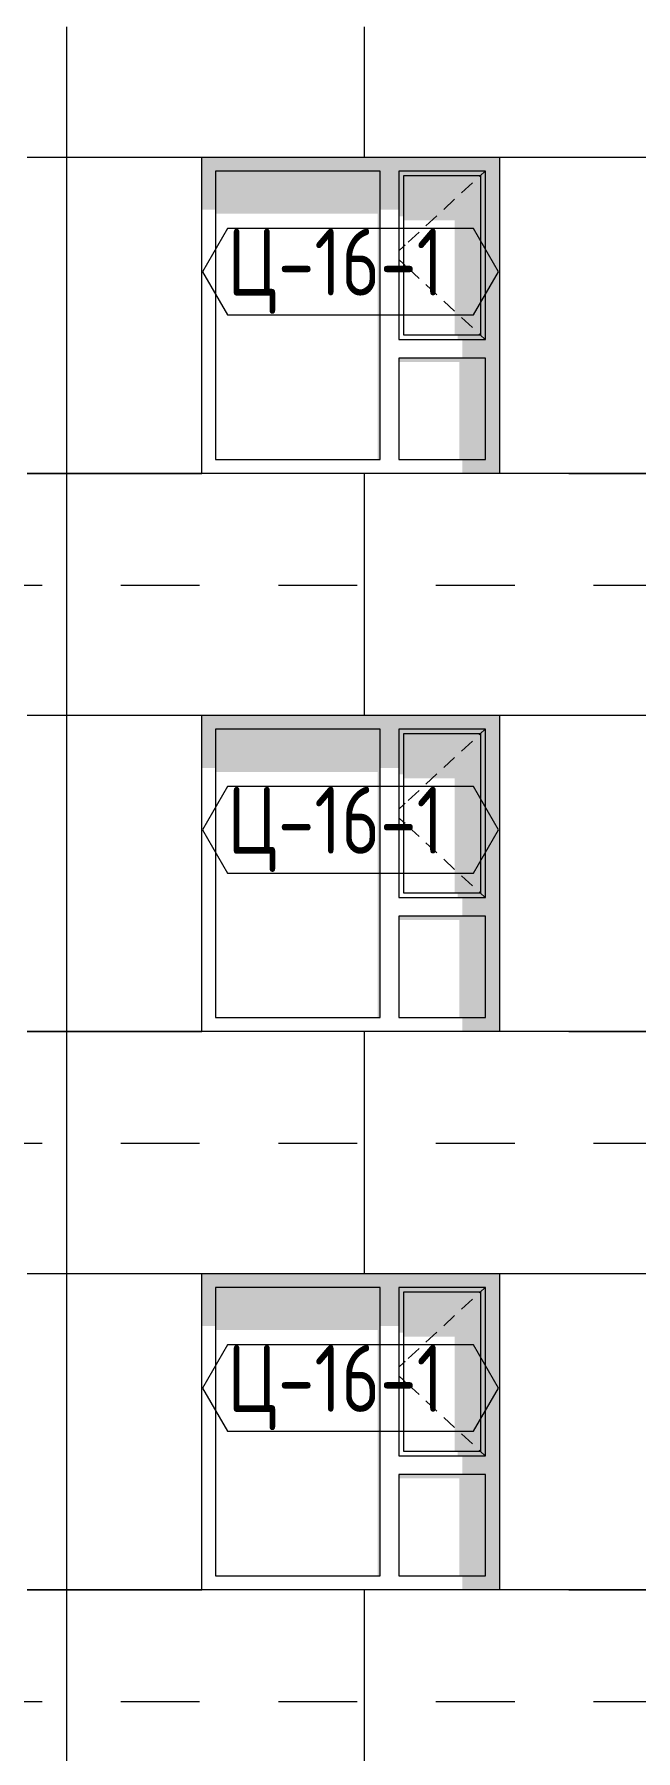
# Model space of a CAD drawing. Header units: millimetres. Extents: x 18162 to 7085488, y 72188 to 247925.
# Drawn here: x 4813140 to 4816372, y 97572 to 106797 of the extents above; entities that cross this region are included whole.
import ezdxf

# ---------------------------------------------------------------- set-up
doc = ezdxf.new("R2010")
doc.units = ezdxf.units.MM
doc.header["$MEASUREMENT"] = 0
doc.linetypes.add('Dashed', pattern=[423.333333, 211.666667, -211.666667])
doc.layers.add('Archicad Windows', color=7, linetype='Continuous')
doc.layers.add('Structural - Bearing', color=7, linetype='Continuous')
doc.styles.add('GENERATED_STYLE_3', font='', dxfattribs={"width": 0.8})
doc.styles.get('GENERATED_STYLE_3').set_extended_font_data('ISOCPEUR MON')

# ---------------------------------------------------------------- blocks, each defined once
blk = doc.blocks.new('*X1780', base_point=(4860813, 82836.7))
at = {"layer": 'Structural - Bearing', "color": 8, "linetype": 'Continuous', "lineweight": 13}
for p, q in [((4813313, 97736.7), (4813313, 95436.7)), ((4814913, 97736.7), (4814913, 97136.7))]:
    blk.add_line(p, q, dxfattribs=at)
blk = doc.blocks.new('*X1791', base_point=(4860813, 82836.7))
at = {"layer": 'Structural - Bearing', "color": 8, "linetype": 'Continuous', "lineweight": 13}
for p, q in [((4813313, 100736.7), (4813313, 98436.7)), ((4814913, 100736.7), (4814913, 100136.7)), ((4813101.9, 100136.7), (4813313, 100136.7)), ((4813313, 100136.7), (4814039.5, 100136.7)), ((4815639.5, 100136.7), (4816013, 100136.7)), ((4816013, 100136.7), (4816513, 100136.7)), ((4813313, 98436.7), (4813101.9, 98436.7)), ((4813101.9, 98436.7), (4813313, 98436.7)), ((4813313, 98436.7), (4814039.5, 98436.7)), ((4813313, 98436.7), (4813313, 97836.7)), ((4814039.5, 98436.7), (4813313, 98436.7)), ((4814913, 98436.7), (4814913, 97836.7)), ((4816013, 98436.7), (4815639.5, 98436.7)), ((4816513, 98436.7), (4816013, 98436.7)), ((4816013, 98436.7), (4816513, 98436.7)), ((4813313, 97836.7), (4813313, 97736.7)), ((4814913, 97836.7), (4814913, 97736.7))]:
    blk.add_line(p, q, dxfattribs=at)
blk = doc.blocks.new('*X1798', base_point=(4860813, 82836.7))
at = {"layer": 'Structural - Bearing', "color": 8, "linetype": 'Continuous', "lineweight": 13}
for p, q in [((4813313, 103736.7), (4813313, 101436.7)), ((4814913, 103736.7), (4814913, 103136.7)), ((4813101.9, 103136.7), (4813313, 103136.7)), ((4813313, 103136.7), (4814039.5, 103136.7)), ((4815639.5, 103136.7), (4816013, 103136.7)), ((4816013, 103136.7), (4816513, 103136.7)), ((4813313, 101436.7), (4813101.9, 101436.7)), ((4813101.9, 101436.7), (4813313, 101436.7)), ((4813313, 101436.7), (4814039.5, 101436.7)), ((4813313, 101436.7), (4813313, 100836.7)), ((4814039.5, 101436.7), (4813313, 101436.7)), ((4814913, 101436.7), (4814913, 100836.7)), ((4816013, 101436.7), (4815639.5, 101436.7)), ((4816513, 101436.7), (4816013, 101436.7)), ((4816013, 101436.7), (4816513, 101436.7)), ((4813313, 100836.7), (4813313, 100736.7)), ((4814913, 100836.7), (4814913, 100736.7))]:
    blk.add_line(p, q, dxfattribs=at)
blk = doc.blocks.new('*X1806', base_point=(4860813, 82836.7))
at = {"layer": 'Structural - Bearing', "color": 8, "linetype": 'Continuous', "lineweight": 13}
for p, q in [((4813313, 106736.7), (4813313, 104436.7)), ((4814913, 106736.7), (4814913, 106136.7)), ((4813101.9, 106136.7), (4813313, 106136.7)), ((4813313, 106136.7), (4814039.5, 106136.7)), ((4815639.5, 106136.7), (4816013, 106136.7)), ((4816013, 106136.7), (4816513, 106136.7)), ((4813313, 104436.7), (4813101.9, 104436.7)), ((4813101.9, 104436.7), (4813313, 104436.7)), ((4813313, 104436.7), (4814039.5, 104436.7)), ((4813313, 104436.7), (4813313, 103836.7)), ((4814039.5, 104436.7), (4813313, 104436.7)), ((4814913, 104436.7), (4814913, 103836.7)), ((4816013, 104436.7), (4815639.5, 104436.7)), ((4816513, 104436.7), (4816013, 104436.7)), ((4816013, 104436.7), (4816513, 104436.7)), ((4813313, 103836.7), (4813313, 103736.7)), ((4814913, 103836.7), (4814913, 103736.7))]:
    blk.add_line(p, q, dxfattribs=at)
blk = doc.blocks.new('*X1815', base_point=(4860813, 82836.7))
at = {"layer": 'Structural - Bearing', "color": 8, "linetype": 'Continuous', "lineweight": 13}
for p, q in [((4813313, 106836.7), (4813313, 106736.7)), ((4814913, 106836.7), (4814913, 106736.7))]:
    blk.add_line(p, q, dxfattribs=at)
blk = doc.blocks.new('Label_11_3', base_point=(4814839.5, 99286.7))
at = {"color": 13, "linetype": 'Continuous', "lineweight": 13, "flags": 128}
blk.add_lwpolyline([(4814044.4, 99520.9), (4814178.5, 99288.7), (4815500.6, 99288.7), (4815634.7, 99520.9), (4815500.6, 99753.2), (4814178.5, 99753.2)], close=True, dxfattribs=at)
at = {"color": 13, "lineweight": 13, "insert": (4814178.5, 99752.5), "char_height": 360, "attachment_point": 1, "style": 'GENERATED_STYLE_3'}
blk.add_mtext('\\A1;{\\pql;\\pt0,253000;\\fISOCPEUR MON|b0|i0|c0|p0;\\W0.800000;Ц-16-1\\fISOCPEUR MON|b0|i0|c0|p0;\\W0.800000;\\A1{\\H.66x;\\S^  ;}\\fISOCPEUR MON|b0|i0|c0|p0;\\W0.800000;\\fISOCPEUR MON|b0|i0|c0|p0;\\W0.800000;\\A1{\\H.66x;\\S^  ;}\\fISOCPEUR MON|b0|i0|c0|p0;\\W0.800000; \\fISOCPEUR MON|b0|i0|c0|p0;\\W0.800000;\\fISOCPEUR MON|b0|i0|c0|p0;\\W0.800000;\\fISOCPEUR MON|b0|i0|c0|p0;\\W0.800000;\\fISOCPEUR MON|b0|i0|c0|p0;\\W0.800000;\\fISOCPEUR MON|b0|i0|c0|p0;\\W0.800000;\\fISOCPEUR MON|b0|i0|c0|p0;\\W0.800000;\\fISOCPEUR MON|b0|i0|c0|p0;\\W0.800000;\\fISOCPEUR MON|b0|i0|c0|p0;\\W0.800000;\\fISOCPEUR MON|b0|i0|c0|p0;\\W0.800000;\\fISOCPEUR MON|b0|i0|c0|p0;\\W0.800000;\\fISOCPEUR MON|b0|i0|c0|p0;\\W0.800000;\\fISOCPEUR MON|b0|i0|c0|p0;\\W0.800000;\\fISOCPEUR MON|b0|i0|c0|p0;\\W0.800000;\\fISOCPEUR MON|b0|i0|c0|p0;\\W0.800000;\\fISOCPEUR MON|b0|i0|c0|p0;\\W0.800000;\\fISOCPEUR MON|b0|i0|c0|p0;\\W0.800000;\\fISOCPEUR MON|b0|i0|c0|p0;\\W0.800000;\\fISOCPEUR MON|b0|i0|c0|p0;\\W0.800000;\\fISOCPEUR MON|b0|i0|c0|p0;\\W0.800000;\\fISOCPEUR MON|b0|i0|c0|p0;\\W0.800000;\\fISOCPEUR MON|b0|i0|c0|p0;\\W0.800000;\\fISOCPEUR MON|b0|i0|c0|p0;\\W0.800000;\\fISOCPEUR MON|b0|i0|c0|p0;\\W0.800000;\\fISOCPEUR MON|b0|i0|c0|p0;\\W0.800000;\\fISOCPEUR MON|b0|i0|c0|p0;\\W0.800000;\\fISOCPEUR MON|b0|i0|c0|p0;\\W0.800000;\\fISOCPEUR MON|b0|i0|c0|p0;\\W0.800000;\\fISOCPEUR MON|b0|i0|c0|p0;\\W0.800000;\\fISOCPEUR MON|b0|i0|c0|p0;\\W0.800000;\\fISOCPEUR MON|b0|i0|c0|p0;\\W0.800000;\\fISOCPEUR MON|b0|i0|c0|p0;\\W0.800000;\\fISOCPEUR MON|b0|i0|c0|p0;\\W0.800000;\\fISOCPEUR MON|b0|i0|c0|p0;\\W0.800000;\\fISOCPEUR MON|b0|i0|c0|p0;\\W0.800000;\\fISOCPEUR MON|b0|i0|c0|p0;\\W0.800000;\\fISOCPEUR MON|b0|i0|c0|p0;\\W0.800000;\\fISOCPEUR MON|b0|i0|c0|p0;\\W0.800000;\\fISOCPEUR MON|b0|i0|c0|p0;\\W0.800000;\\fISOCPEUR MON|b0|i0|c0|p0;\\W0.800000;\\fISOCPEUR MON|b0|i0|c0|p0;\\W0.800000;\\fISOCPEUR MON|b0|i0|c0|p0;\\W0.800000;\\fISOCPEUR MON|b0|i0|c0|p0;\\W0.800000;\\fISOCPEUR MON|b0|i0|c0|p0;\\W0.800000;}', dxfattribs=at)
blk = doc.blocks.new('Label_16_3', base_point=(4814839.5, 102286.7))
at = {"color": 13, "linetype": 'Continuous', "lineweight": 13, "flags": 128}
blk.add_lwpolyline([(4814044.4, 102520.9), (4814178.5, 102288.7), (4815500.6, 102288.7), (4815634.7, 102520.9), (4815500.6, 102753.2), (4814178.5, 102753.2)], close=True, dxfattribs=at)
at = {"color": 13, "lineweight": 13, "insert": (4814178.5, 102752.5), "char_height": 360, "attachment_point": 1, "style": 'GENERATED_STYLE_3'}
blk.add_mtext('\\A1;{\\pql;\\pt0,253000;\\fISOCPEUR MON|b0|i0|c0|p0;\\W0.800000;Ц-16-1\\fISOCPEUR MON|b0|i0|c0|p0;\\W0.800000;\\A1{\\H.66x;\\S^  ;}\\fISOCPEUR MON|b0|i0|c0|p0;\\W0.800000;\\fISOCPEUR MON|b0|i0|c0|p0;\\W0.800000;\\A1{\\H.66x;\\S^  ;}\\fISOCPEUR MON|b0|i0|c0|p0;\\W0.800000; \\fISOCPEUR MON|b0|i0|c0|p0;\\W0.800000;\\fISOCPEUR MON|b0|i0|c0|p0;\\W0.800000;\\fISOCPEUR MON|b0|i0|c0|p0;\\W0.800000;\\fISOCPEUR MON|b0|i0|c0|p0;\\W0.800000;\\fISOCPEUR MON|b0|i0|c0|p0;\\W0.800000;\\fISOCPEUR MON|b0|i0|c0|p0;\\W0.800000;\\fISOCPEUR MON|b0|i0|c0|p0;\\W0.800000;\\fISOCPEUR MON|b0|i0|c0|p0;\\W0.800000;\\fISOCPEUR MON|b0|i0|c0|p0;\\W0.800000;\\fISOCPEUR MON|b0|i0|c0|p0;\\W0.800000;\\fISOCPEUR MON|b0|i0|c0|p0;\\W0.800000;\\fISOCPEUR MON|b0|i0|c0|p0;\\W0.800000;\\fISOCPEUR MON|b0|i0|c0|p0;\\W0.800000;\\fISOCPEUR MON|b0|i0|c0|p0;\\W0.800000;\\fISOCPEUR MON|b0|i0|c0|p0;\\W0.800000;\\fISOCPEUR MON|b0|i0|c0|p0;\\W0.800000;\\fISOCPEUR MON|b0|i0|c0|p0;\\W0.800000;\\fISOCPEUR MON|b0|i0|c0|p0;\\W0.800000;\\fISOCPEUR MON|b0|i0|c0|p0;\\W0.800000;\\fISOCPEUR MON|b0|i0|c0|p0;\\W0.800000;\\fISOCPEUR MON|b0|i0|c0|p0;\\W0.800000;\\fISOCPEUR MON|b0|i0|c0|p0;\\W0.800000;\\fISOCPEUR MON|b0|i0|c0|p0;\\W0.800000;\\fISOCPEUR MON|b0|i0|c0|p0;\\W0.800000;\\fISOCPEUR MON|b0|i0|c0|p0;\\W0.800000;\\fISOCPEUR MON|b0|i0|c0|p0;\\W0.800000;\\fISOCPEUR MON|b0|i0|c0|p0;\\W0.800000;\\fISOCPEUR MON|b0|i0|c0|p0;\\W0.800000;\\fISOCPEUR MON|b0|i0|c0|p0;\\W0.800000;\\fISOCPEUR MON|b0|i0|c0|p0;\\W0.800000;\\fISOCPEUR MON|b0|i0|c0|p0;\\W0.800000;\\fISOCPEUR MON|b0|i0|c0|p0;\\W0.800000;\\fISOCPEUR MON|b0|i0|c0|p0;\\W0.800000;\\fISOCPEUR MON|b0|i0|c0|p0;\\W0.800000;\\fISOCPEUR MON|b0|i0|c0|p0;\\W0.800000;\\fISOCPEUR MON|b0|i0|c0|p0;\\W0.800000;\\fISOCPEUR MON|b0|i0|c0|p0;\\W0.800000;\\fISOCPEUR MON|b0|i0|c0|p0;\\W0.800000;\\fISOCPEUR MON|b0|i0|c0|p0;\\W0.800000;\\fISOCPEUR MON|b0|i0|c0|p0;\\W0.800000;\\fISOCPEUR MON|b0|i0|c0|p0;\\W0.800000;\\fISOCPEUR MON|b0|i0|c0|p0;\\W0.800000;\\fISOCPEUR MON|b0|i0|c0|p0;\\W0.800000;}', dxfattribs=at)
blk = doc.blocks.new('Label_21_3', base_point=(4814839.5, 105286.7))
at = {"color": 13, "linetype": 'Continuous', "lineweight": 13, "flags": 128}
blk.add_lwpolyline([(4814044.4, 105520.9), (4814178.5, 105288.7), (4815500.6, 105288.7), (4815634.7, 105520.9), (4815500.6, 105753.2), (4814178.5, 105753.2)], close=True, dxfattribs=at)
at = {"color": 13, "lineweight": 13, "insert": (4814178.5, 105752.5), "char_height": 360, "attachment_point": 1, "style": 'GENERATED_STYLE_3'}
blk.add_mtext('\\A1;{\\pql;\\pt0,253000;\\fISOCPEUR MON|b0|i0|c0|p0;\\W0.800000;Ц-16-1\\fISOCPEUR MON|b0|i0|c0|p0;\\W0.800000;\\A1{\\H.66x;\\S^  ;}\\fISOCPEUR MON|b0|i0|c0|p0;\\W0.800000;\\fISOCPEUR MON|b0|i0|c0|p0;\\W0.800000;\\A1{\\H.66x;\\S^  ;}\\fISOCPEUR MON|b0|i0|c0|p0;\\W0.800000; \\fISOCPEUR MON|b0|i0|c0|p0;\\W0.800000;\\fISOCPEUR MON|b0|i0|c0|p0;\\W0.800000;\\fISOCPEUR MON|b0|i0|c0|p0;\\W0.800000;\\fISOCPEUR MON|b0|i0|c0|p0;\\W0.800000;\\fISOCPEUR MON|b0|i0|c0|p0;\\W0.800000;\\fISOCPEUR MON|b0|i0|c0|p0;\\W0.800000;\\fISOCPEUR MON|b0|i0|c0|p0;\\W0.800000;\\fISOCPEUR MON|b0|i0|c0|p0;\\W0.800000;\\fISOCPEUR MON|b0|i0|c0|p0;\\W0.800000;\\fISOCPEUR MON|b0|i0|c0|p0;\\W0.800000;\\fISOCPEUR MON|b0|i0|c0|p0;\\W0.800000;\\fISOCPEUR MON|b0|i0|c0|p0;\\W0.800000;\\fISOCPEUR MON|b0|i0|c0|p0;\\W0.800000;\\fISOCPEUR MON|b0|i0|c0|p0;\\W0.800000;\\fISOCPEUR MON|b0|i0|c0|p0;\\W0.800000;\\fISOCPEUR MON|b0|i0|c0|p0;\\W0.800000;\\fISOCPEUR MON|b0|i0|c0|p0;\\W0.800000;\\fISOCPEUR MON|b0|i0|c0|p0;\\W0.800000;\\fISOCPEUR MON|b0|i0|c0|p0;\\W0.800000;\\fISOCPEUR MON|b0|i0|c0|p0;\\W0.800000;\\fISOCPEUR MON|b0|i0|c0|p0;\\W0.800000;\\fISOCPEUR MON|b0|i0|c0|p0;\\W0.800000;\\fISOCPEUR MON|b0|i0|c0|p0;\\W0.800000;\\fISOCPEUR MON|b0|i0|c0|p0;\\W0.800000;\\fISOCPEUR MON|b0|i0|c0|p0;\\W0.800000;\\fISOCPEUR MON|b0|i0|c0|p0;\\W0.800000;\\fISOCPEUR MON|b0|i0|c0|p0;\\W0.800000;\\fISOCPEUR MON|b0|i0|c0|p0;\\W0.800000;\\fISOCPEUR MON|b0|i0|c0|p0;\\W0.800000;\\fISOCPEUR MON|b0|i0|c0|p0;\\W0.800000;\\fISOCPEUR MON|b0|i0|c0|p0;\\W0.800000;\\fISOCPEUR MON|b0|i0|c0|p0;\\W0.800000;\\fISOCPEUR MON|b0|i0|c0|p0;\\W0.800000;\\fISOCPEUR MON|b0|i0|c0|p0;\\W0.800000;\\fISOCPEUR MON|b0|i0|c0|p0;\\W0.800000;\\fISOCPEUR MON|b0|i0|c0|p0;\\W0.800000;\\fISOCPEUR MON|b0|i0|c0|p0;\\W0.800000;\\fISOCPEUR MON|b0|i0|c0|p0;\\W0.800000;\\fISOCPEUR MON|b0|i0|c0|p0;\\W0.800000;\\fISOCPEUR MON|b0|i0|c0|p0;\\W0.800000;\\fISOCPEUR MON|b0|i0|c0|p0;\\W0.800000;\\fISOCPEUR MON|b0|i0|c0|p0;\\W0.800000;\\fISOCPEUR MON|b0|i0|c0|p0;\\W0.800000;}', dxfattribs=at)

msp = doc.modelspace()

# ---------------------------------------------------------------- hatches: boundary and pattern name
at = {"layer": 'Archicad Windows', "linetype": 'Continuous', "lineweight": 0}
for points in [[(4814999.5, 106061.7), (4815099.5, 106061.7), (4815564.5, 106061.7), (4815639.5, 106061.7), (4815639.5, 106136.7), (4814039.5, 106136.7), (4814039.5, 106061.7), (4814114.5, 106061.7)], [(4814039.5, 105853.8), (4814114.5, 105853.8), (4814114.5, 106061.7), (4814039.5, 106061.7)], [(4814999.5, 106061.7), (4814114.5, 106061.7), (4814114.5, 105832.6), (4814984.5, 105832.6), (4814984.5, 104511.7), (4814999.5, 104511.7)], [(4815099.5, 106061.7), (4814999.5, 106061.7), (4814999.5, 105853.8), (4815099.5, 105853.8)], [(4815564.5, 106061.7), (4815099.5, 106061.7), (4815099.5, 106036.7), (4815124.5, 106036.7), (4815539.5, 106036.7), (4815564.5, 106036.7)], [(4815099.5, 106036.7), (4815099.5, 105818.5), (4815124.5, 105818.5), (4815124.5, 106036.7)], [(4815124.5, 105797.3), (4815399.5, 105797.3), (4815399.5, 105181.7), (4815539.5, 105181.7), (4815539.5, 106036.7), (4815124.5, 106036.7)], [(4815539.5, 105181.7), (4815564.5, 105181.7), (4815564.5, 106036.7), (4815539.5, 106036.7)], [(4815564.5, 105156.7), (4815564.5, 105056.7), (4815564.5, 104511.7), (4815639.5, 104511.7), (4815639.5, 106061.7), (4815564.5, 106061.7)], [(4815564.5, 105181.7), (4815414.5, 105181.7), (4815414.5, 105156.7), (4815564.5, 105156.7)], [(4815564.5, 105156.7), (4815439.5, 105156.7), (4815439.5, 105056.7), (4815564.5, 105056.7)], [(4815099.5, 105035.5), (4815424.5, 105035.5), (4815424.5, 104511.7), (4815564.5, 104511.7), (4815564.5, 105056.7), (4815099.5, 105056.7)], [(4815639.5, 104511.7), (4815439.5, 104511.7), (4815439.5, 104436.7), (4815639.5, 104436.7)], [(4814999.5, 103061.7), (4815099.5, 103061.7), (4815564.5, 103061.7), (4815639.5, 103061.7), (4815639.5, 103136.7), (4814039.5, 103136.7), (4814039.5, 103061.7), (4814114.5, 103061.7)], [(4814114.5, 103061.7), (4814039.5, 103061.7), (4814039.5, 102853.8), (4814114.5, 102853.8)], [(4814999.5, 103061.7), (4814114.5, 103061.7), (4814114.5, 102832.6), (4814984.5, 102832.6), (4814984.5, 101511.7), (4814999.5, 101511.7)], [(4815099.5, 103061.7), (4814999.5, 103061.7), (4814999.5, 102853.8), (4815099.5, 102853.8)], [(4815564.5, 103061.7), (4815099.5, 103061.7), (4815099.5, 103036.7), (4815124.5, 103036.7), (4815539.5, 103036.7), (4815564.5, 103036.7)], [(4815564.5, 102156.7), (4815564.5, 102056.7), (4815564.5, 101511.7), (4815639.5, 101511.7), (4815639.5, 103061.7), (4815564.5, 103061.7)], [(4815099.5, 103036.7), (4815099.5, 102818.5), (4815124.5, 102818.5), (4815124.5, 103036.7)], [(4815539.5, 103036.7), (4815124.5, 103036.7), (4815124.5, 102797.3), (4815399.5, 102797.3), (4815399.5, 102181.7), (4815539.5, 102181.7)], [(4815539.5, 102181.7), (4815564.5, 102181.7), (4815564.5, 103036.7), (4815539.5, 103036.7)], [(4815564.5, 102181.7), (4815414.5, 102181.7), (4815414.5, 102156.7), (4815564.5, 102156.7)], [(4815564.5, 102156.7), (4815439.5, 102156.7), (4815439.5, 102056.7), (4815564.5, 102056.7)], [(4815564.5, 102056.7), (4815099.5, 102056.7), (4815099.5, 102035.5), (4815424.5, 102035.5), (4815424.5, 101511.7), (4815564.5, 101511.7)], [(4815439.5, 101436.7), (4815639.5, 101436.7), (4815639.5, 101511.7), (4815439.5, 101511.7)], [(4814999.5, 100061.7), (4815099.5, 100061.7), (4815564.5, 100061.7), (4815639.5, 100061.7), (4815639.5, 100136.7), (4814039.5, 100136.7), (4814039.5, 100061.7), (4814114.5, 100061.7)], [(4814114.5, 100061.7), (4814039.5, 100061.7), (4814039.5, 99853.8), (4814114.5, 99853.8)], [(4814999.5, 100061.7), (4814114.5, 100061.7), (4814114.5, 99832.6), (4814984.5, 99832.6), (4814984.5, 98511.7), (4814999.5, 98511.7)], [(4815099.5, 100061.7), (4814999.5, 100061.7), (4814999.5, 99853.8), (4815099.5, 99853.8)], [(4815564.5, 100061.7), (4815099.5, 100061.7), (4815099.5, 100036.7), (4815124.5, 100036.7), (4815539.5, 100036.7), (4815564.5, 100036.7)], [(4815099.5, 100036.7), (4815099.5, 99818.5), (4815124.5, 99818.5), (4815124.5, 100036.7)], [(4815124.5, 99797.3), (4815399.5, 99797.3), (4815399.5, 99181.7), (4815539.5, 99181.7), (4815539.5, 100036.7), (4815124.5, 100036.7)], [(4815539.5, 99181.7), (4815564.5, 99181.7), (4815564.5, 100036.7), (4815539.5, 100036.7)], [(4815564.5, 99156.7), (4815564.5, 99056.7), (4815564.5, 98511.7), (4815639.5, 98511.7), (4815639.5, 100061.7), (4815564.5, 100061.7)], [(4815564.5, 99181.7), (4815414.5, 99181.7), (4815414.5, 99156.7), (4815564.5, 99156.7)], [(4815564.5, 99156.7), (4815439.5, 99156.7), (4815439.5, 99056.7), (4815564.5, 99056.7)], [(4815099.5, 99035.5), (4815424.5, 99035.5), (4815424.5, 98511.7), (4815564.5, 98511.7), (4815564.5, 99056.7), (4815099.5, 99056.7)], [(4815439.5, 98436.7), (4815639.5, 98436.7), (4815639.5, 98511.7), (4815439.5, 98511.7)]]:
    msp.add_hatch(color=49, dxfattribs=at).paths.add_polyline_path(points)

# ---------------------------------------------------------------- linework, layer by layer
at = {"color": 8, "linetype": 'Dashed', "lineweight": 13, "ltscale": 2}
for p, q in [((4805138.5, 103836.7), (4846132, 103836.7)), ((4805138.5, 100836.7), (4846132, 100836.7)), ((4805138.5, 97836.7), (4846132, 97836.7))]:
    msp.add_line(p, q, dxfattribs=at)
at = {"layer": 'Archicad Windows', "color": 7, "linetype": 'Continuous', "lineweight": 13}
for p, q in [((4814039.5, 106136.7), (4815639.5, 106136.7)), ((4814039.5, 104436.7), (4814039.5, 106136.7)), ((4815639.5, 106136.7), (4815639.5, 104436.7)), ((4815639.5, 104436.7), (4814039.5, 104436.7)), ((4814039.5, 103136.7), (4815639.5, 103136.7)), ((4814039.5, 101436.7), (4814039.5, 103136.7)), ((4815639.5, 103136.7), (4815639.5, 101436.7)), ((4815639.5, 101436.7), (4814039.5, 101436.7)), ((4814039.5, 100136.7), (4815639.5, 100136.7)), ((4814039.5, 98436.7), (4814039.5, 100136.7)), ((4815639.5, 100136.7), (4815639.5, 98436.7)), ((4815639.5, 98436.7), (4814039.5, 98436.7))]:
    msp.add_line(p, q, dxfattribs=at)
at = {"layer": 'Archicad Windows', "color": 7, "linetype": 'Continuous', "lineweight": 9}
for p, q in [((4814114.5, 106061.7), (4814114.5, 104511.7)), ((4814999.5, 106061.7), (4814114.5, 106061.7)), ((4814999.5, 104511.7), (4814999.5, 106061.7)), ((4815099.5, 106061.7), (4815099.5, 105156.7)), ((4815564.5, 106061.7), (4815099.5, 106061.7)), ((4815124.5, 106036.7), (4815124.5, 105181.7)), ((4815539.5, 106036.7), (4815124.5, 106036.7)), ((4815494.2, 105998.3), (4815435.5, 105943.9)), ((4815535.6, 106036.7), (4815530.9, 106032.3)), ((4815562.6, 106061.7), (4815535.6, 106036.7)), ((4815539.5, 105181.7), (4815539.5, 106036.7)), ((4815564.5, 105156.7), (4815564.5, 106061.7)), ((4815398.9, 105909.9), (4815340.2, 105855.5)), ((4815303.5, 105821.5), (4815244.9, 105767.1)), ((4815208.2, 105733.1), (4815149.5, 105678.7)), ((4815124.5, 105655.5), (4815099.5, 105632.4)), ((4815133.2, 105663.6), (4815124.5, 105655.5)), ((4815124.5, 105562.8), (4815099.5, 105586)), ((4815133.2, 105554.8), (4815124.5, 105562.8)), ((4815208.2, 105485.2), (4815149.5, 105539.6)), ((4815303.5, 105396.8), (4815244.9, 105451.2)), ((4815398.9, 105308.5), (4815340.2, 105362.9)), ((4815494.2, 105220.1), (4815435.5, 105274.5)), ((4815124.5, 105181.7), (4815539.5, 105181.7)), ((4815535.6, 105181.7), (4815530.9, 105186.1)), ((4815562.6, 105156.7), (4815535.6, 105181.7)), ((4815099.5, 105156.7), (4815564.5, 105156.7)), ((4815099.5, 105056.7), (4815099.5, 104511.7)), ((4815564.5, 105056.7), (4815099.5, 105056.7)), ((4815564.5, 104511.7), (4815564.5, 105056.7)), ((4814114.5, 104511.7), (4814999.5, 104511.7)), ((4815099.5, 104511.7), (4815564.5, 104511.7)), ((4814114.5, 103061.7), (4814114.5, 101511.7)), ((4814999.5, 103061.7), (4814114.5, 103061.7)), ((4814999.5, 101511.7), (4814999.5, 103061.7)), ((4815099.5, 103061.7), (4815099.5, 102156.7)), ((4815564.5, 103061.7), (4815099.5, 103061.7)), ((4815562.6, 103061.7), (4815535.6, 103036.7)), ((4815564.5, 102156.7), (4815564.5, 103061.7)), ((4815124.5, 103036.7), (4815124.5, 102181.7)), ((4815539.5, 103036.7), (4815124.5, 103036.7)), ((4815494.2, 102998.3), (4815435.5, 102943.9)), ((4815535.6, 103036.7), (4815530.9, 103032.3)), ((4815539.5, 102181.7), (4815539.5, 103036.7)), ((4815398.9, 102909.9), (4815340.2, 102855.5)), ((4815303.5, 102821.5), (4815244.9, 102767.1)), ((4815208.2, 102733.1), (4815149.5, 102678.7)), ((4815124.5, 102655.5), (4815099.5, 102632.4)), ((4815124.5, 102562.8), (4815099.5, 102586)), ((4815133.2, 102663.6), (4815124.5, 102655.5)), ((4815133.2, 102554.8), (4815124.5, 102562.8)), ((4815208.2, 102485.2), (4815149.5, 102539.6)), ((4815303.5, 102396.8), (4815244.9, 102451.2)), ((4815398.9, 102308.5), (4815340.2, 102362.9)), ((4815494.2, 102220.1), (4815435.5, 102274.5)), ((4815099.5, 102156.7), (4815564.5, 102156.7)), ((4815124.5, 102181.7), (4815539.5, 102181.7)), ((4815535.6, 102181.7), (4815530.9, 102186.1)), ((4815562.6, 102156.7), (4815535.6, 102181.7)), ((4815099.5, 102056.7), (4815099.5, 101511.7)), ((4815564.5, 102056.7), (4815099.5, 102056.7)), ((4815564.5, 101511.7), (4815564.5, 102056.7)), ((4814114.5, 101511.7), (4814999.5, 101511.7)), ((4815099.5, 101511.7), (4815564.5, 101511.7)), ((4814114.5, 100061.7), (4814114.5, 98511.7)), ((4814999.5, 100061.7), (4814114.5, 100061.7)), ((4814999.5, 98511.7), (4814999.5, 100061.7)), ((4815099.5, 100061.7), (4815099.5, 99156.7)), ((4815564.5, 100061.7), (4815099.5, 100061.7)), ((4815124.5, 100036.7), (4815124.5, 99181.7)), ((4815539.5, 100036.7), (4815124.5, 100036.7)), ((4815535.6, 100036.7), (4815530.9, 100032.3)), ((4815562.6, 100061.7), (4815535.6, 100036.7)), ((4815539.5, 99181.7), (4815539.5, 100036.7)), ((4815564.5, 99156.7), (4815564.5, 100061.7)), ((4815398.9, 99909.9), (4815340.2, 99855.5)), ((4815494.2, 99998.3), (4815435.5, 99943.9)), ((4815303.5, 99821.5), (4815244.9, 99767.1)), ((4815208.2, 99733.1), (4815149.5, 99678.7)), ((4815124.5, 99655.5), (4815099.5, 99632.4)), ((4815133.2, 99663.6), (4815124.5, 99655.5)), ((4815124.5, 99562.8), (4815099.5, 99586)), ((4815133.2, 99554.8), (4815124.5, 99562.8)), ((4815208.2, 99485.2), (4815149.5, 99539.6)), ((4815303.5, 99396.8), (4815244.9, 99451.2)), ((4815398.9, 99308.5), (4815340.2, 99362.9)), ((4815494.2, 99220.1), (4815435.5, 99274.5)), ((4815124.5, 99181.7), (4815539.5, 99181.7)), ((4815535.6, 99181.7), (4815530.9, 99186.1)), ((4815562.6, 99156.7), (4815535.6, 99181.7)), ((4815099.5, 99156.7), (4815564.5, 99156.7)), ((4815099.5, 99056.7), (4815099.5, 98511.7)), ((4815564.5, 99056.7), (4815099.5, 99056.7)), ((4815564.5, 98511.7), (4815564.5, 99056.7)), ((4814114.5, 98511.7), (4814999.5, 98511.7)), ((4815099.5, 98511.7), (4815564.5, 98511.7))]:
    msp.add_line(p, q, dxfattribs=at)

# ---------------------------------------------------------------- block references
at = {"color": 12, "linetype": 'Continuous', "lineweight": 13}
for name, p in [('Label_21_3', (4814839.5, 105286.7)), ('Label_16_3', (4814839.5, 102286.7)), ('Label_11_3', (4814839.5, 99286.7))]:
    msp.add_blockref(name, p, dxfattribs=at)
at = {"layer": 'Structural - Bearing', "lineweight": 0}
for name in ['*X1815', '*X1806', '*X1798', '*X1791', '*X1780']:
    msp.add_blockref(name, (4860813, 82836.7), dxfattribs=at)

doc.saveas('drawing.dxf')
